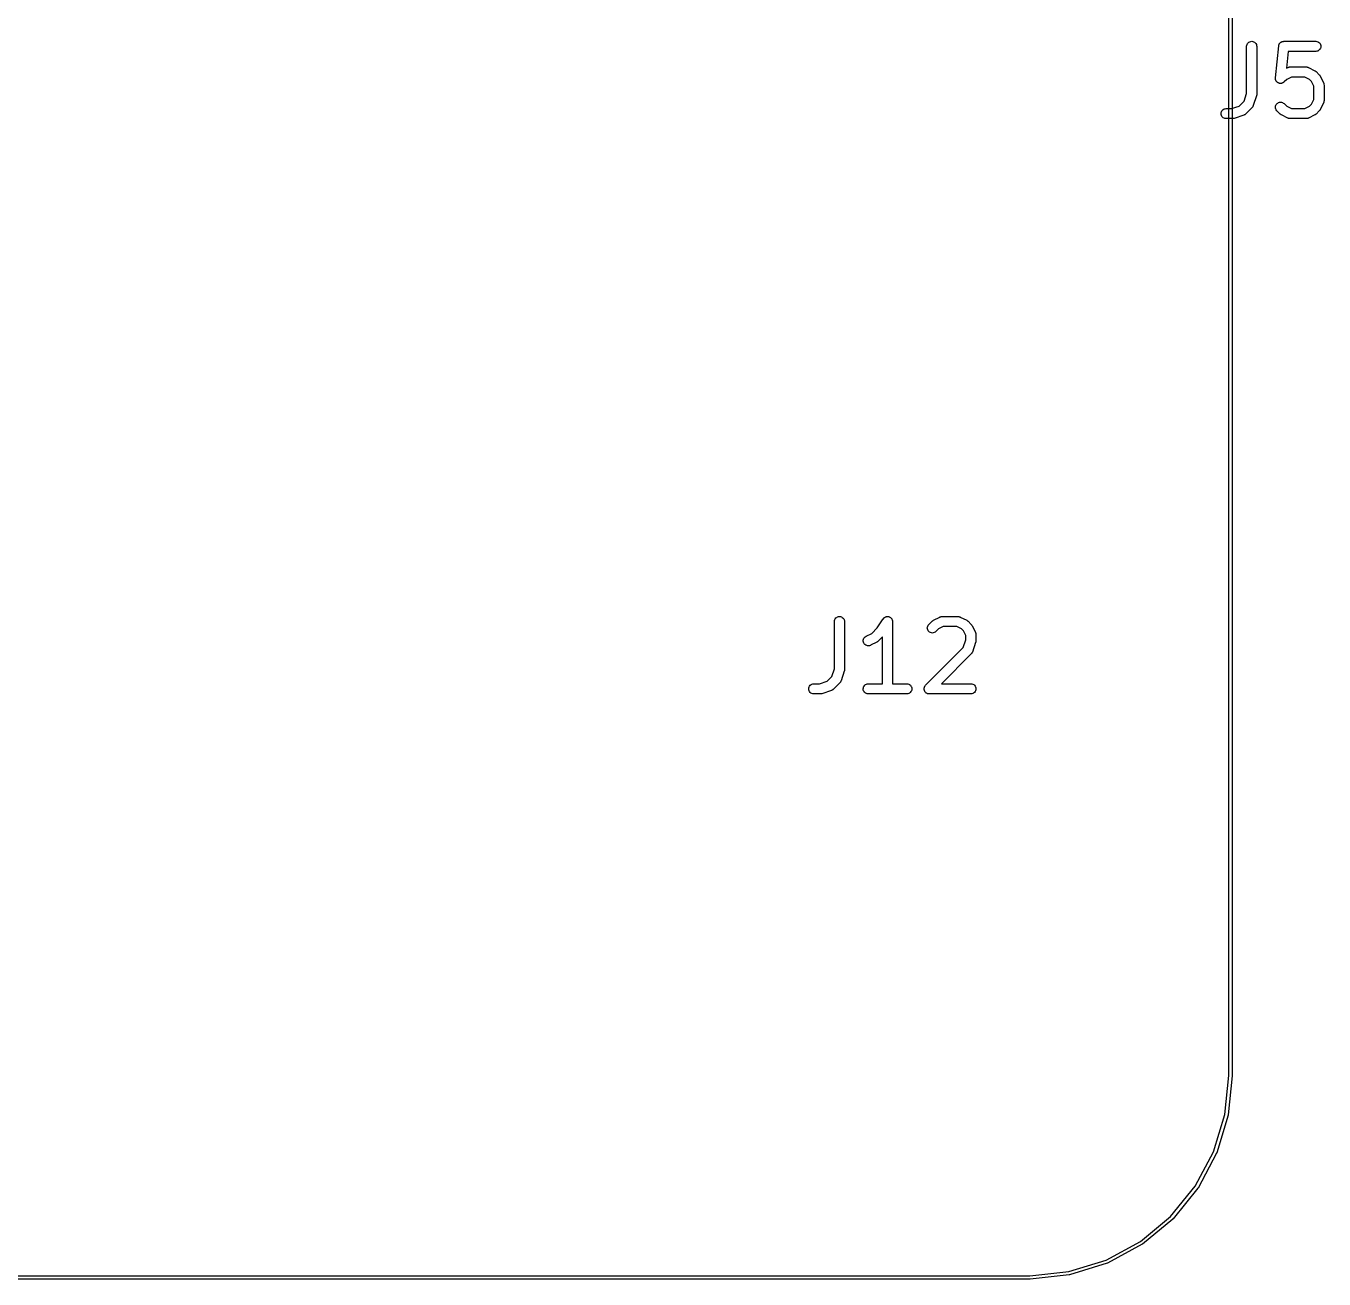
# Model space of a CAD drawing. Extents: x 47 to 252, y -139 to -48.
# Drawn here: x 226.1 to 245.39, y -138.53 to -119.9 of the extents above; entities that cross this region are included whole.
import ezdxf

# ---------------------------------------------------------------- set-up
doc = ezdxf.new("R2010")
doc.units = 0
doc.layers.add('BLACK', color=7, linetype='CONTINUOUS')

msp = doc.modelspace()

# ---------------------------------------------------------------- linework, layer by layer
at = {"layer": 'BLACK', "linetype": 'CONTINUOUS'}
for p, q in [((243.975, -135.499), (243.975, -51.5001)), ((244.025, -51.4988), (244.025, -135.501)), ((244.243, -120.187), (244.248, -120.173)), ((244.248, -120.173), (244.255, -120.16)), ((244.255, -120.16), (244.264, -120.149)), ((244.264, -120.149), (244.276, -120.14)), ((244.276, -120.14), (244.289, -120.133)), ((244.289, -120.133), (244.303, -120.129)), ((244.303, -120.129), (244.317, -120.127)), ((244.317, -120.127), (244.332, -120.129)), ((244.332, -120.129), (244.346, -120.133)), ((244.346, -120.133), (244.359, -120.14)), ((244.359, -120.14), (244.37, -120.15)), ((244.37, -120.15), (244.379, -120.161)), ((244.379, -120.161), (244.386, -120.174)), ((244.386, -120.174), (244.39, -120.188)), ((244.719, -120.187), (244.721, -120.183)), ((244.721, -120.18), (244.723, -120.177)), ((244.721, -120.183), (244.721, -120.18)), ((244.723, -120.177), (244.724, -120.173)), ((244.724, -120.173), (244.726, -120.17)), ((244.726, -120.17), (244.727, -120.166)), ((244.727, -120.166), (244.729, -120.163)), ((244.729, -120.163), (244.731, -120.16)), ((244.731, -120.16), (244.733, -120.157)), ((244.733, -120.157), (244.735, -120.154)), ((244.735, -120.154), (244.738, -120.152)), ((244.738, -120.152), (244.74, -120.149)), ((244.74, -120.149), (244.743, -120.147)), ((244.743, -120.147), (244.746, -120.144)), ((244.746, -120.144), (244.749, -120.142)), ((244.749, -120.142), (244.751, -120.14)), ((244.751, -120.14), (244.755, -120.138)), ((244.755, -120.138), (244.758, -120.136)), ((244.758, -120.136), (244.761, -120.135)), ((244.761, -120.135), (244.764, -120.133)), ((244.764, -120.133), (244.768, -120.132)), ((244.768, -120.132), (244.772, -120.13)), ((244.772, -120.13), (244.775, -120.13)), ((244.775, -120.13), (244.778, -120.129)), ((244.778, -120.129), (244.782, -120.128)), ((244.782, -120.128), (244.786, -120.128)), ((244.786, -120.128), (244.79, -120.128)), ((244.79, -120.128), (244.793, -120.127)), ((244.793, -120.127), (245.269, -120.127)), ((245.269, -120.127), (245.27, -120.127)), ((245.27, -120.127), (245.285, -120.129)), ((245.285, -120.129), (245.299, -120.133)), ((245.299, -120.133), (245.311, -120.14)), ((245.311, -120.14), (245.323, -120.15)), ((245.323, -120.15), (245.332, -120.161)), ((245.332, -120.161), (245.339, -120.174)), ((245.339, -120.174), (245.343, -120.188)), ((244.242, -120.201), (244.243, -120.187)), ((244.242, -120.202), (244.242, -120.201)), ((244.242, -120.904), (244.242, -120.202)), ((244.39, -120.188), (244.392, -120.202)), ((244.392, -120.202), (244.392, -120.917)), ((244.671, -120.671), (244.718, -120.195)), ((244.718, -120.194), (244.719, -120.191)), ((244.718, -120.195), (244.718, -120.194)), ((244.719, -120.191), (244.719, -120.187)), ((244.861, -120.277), (244.836, -120.526)), ((245.269, -120.277), (244.861, -120.277)), ((245.284, -120.276), (245.269, -120.277)), ((245.298, -120.272), (245.284, -120.276)), ((245.311, -120.265), (245.298, -120.272)), ((245.322, -120.256), (245.311, -120.265)), ((245.331, -120.244), (245.322, -120.256)), ((245.338, -120.231), (245.331, -120.244)), ((245.343, -120.217), (245.338, -120.231)), ((245.343, -120.188), (245.344, -120.203)), ((245.344, -120.203), (245.343, -120.217)), ((244.836, -120.526), (244.855, -120.516)), ((244.855, -120.516), (244.858, -120.515)), ((244.855, -120.516), (244.855, -120.516)), ((244.858, -120.515), (244.86, -120.514)), ((244.86, -120.514), (244.864, -120.513)), ((244.864, -120.513), (244.869, -120.511)), ((244.869, -120.511), (244.871, -120.51)), ((244.871, -120.51), (244.874, -120.51)), ((244.874, -120.51), (244.879, -120.509)), ((244.879, -120.509), (244.884, -120.508)), ((244.884, -120.508), (244.886, -120.509)), ((244.886, -120.509), (244.888, -120.508)), ((244.888, -120.508), (245.126, -120.508)), ((245.126, -120.508), (245.127, -120.508)), ((245.127, -120.508), (245.129, -120.509)), ((245.129, -120.509), (245.132, -120.509)), ((245.132, -120.509), (245.137, -120.509)), ((245.137, -120.509), (245.142, -120.51)), ((245.142, -120.51), (245.144, -120.511)), ((245.144, -120.511), (245.146, -120.511)), ((245.146, -120.511), (245.151, -120.513)), ((245.151, -120.513), (245.156, -120.514)), ((245.156, -120.514), (245.158, -120.515)), ((245.158, -120.515), (245.16, -120.516)), ((245.16, -120.516), (245.255, -120.564)), ((245.255, -120.564), (245.256, -120.564)), ((245.256, -120.564), (245.259, -120.567)), ((245.259, -120.567), (245.263, -120.569)), ((245.263, -120.569), (245.266, -120.571)), ((245.266, -120.571), (245.268, -120.572)), ((244.67, -120.678), (244.671, -120.675)), ((244.671, -120.682), (244.67, -120.678)), ((244.671, -120.675), (244.671, -120.671)), ((244.671, -120.686), (244.671, -120.682)), ((244.671, -120.689), (244.671, -120.686)), ((244.672, -120.693), (244.671, -120.689)), ((244.673, -120.696), (244.672, -120.693)), ((244.673, -120.7), (244.673, -120.696)), ((244.675, -120.703), (244.673, -120.7)), ((244.676, -120.707), (244.675, -120.703)), ((244.678, -120.71), (244.676, -120.707)), ((244.679, -120.714), (244.678, -120.71)), ((244.681, -120.717), (244.679, -120.714)), ((244.683, -120.72), (244.681, -120.717)), ((244.685, -120.723), (244.683, -120.72)), ((244.687, -120.726), (244.685, -120.723)), ((244.69, -120.728), (244.687, -120.726)), ((244.692, -120.731), (244.69, -120.728)), ((244.695, -120.734), (244.692, -120.731)), ((244.697, -120.736), (244.695, -120.734)), ((244.7, -120.738), (244.697, -120.736)), ((244.703, -120.741), (244.7, -120.738)), ((244.706, -120.742), (244.703, -120.741)), ((244.709, -120.744), (244.706, -120.742)), ((244.713, -120.746), (244.709, -120.744)), ((244.716, -120.748), (244.713, -120.746)), ((244.719, -120.749), (244.716, -120.748)), ((244.723, -120.75), (244.719, -120.749)), ((244.726, -120.751), (244.723, -120.75)), ((244.73, -120.752), (244.726, -120.751)), ((244.734, -120.752), (244.73, -120.752)), ((244.737, -120.753), (244.734, -120.752)), ((244.741, -120.753), (244.737, -120.753)), ((244.744, -120.754), (244.741, -120.753)), ((244.748, -120.753), (244.744, -120.754)), ((244.752, -120.753), (244.748, -120.753)), ((244.755, -120.753), (244.752, -120.753)), ((244.759, -120.752), (244.755, -120.753)), ((244.763, -120.751), (244.759, -120.752)), ((244.766, -120.751), (244.763, -120.751)), ((244.77, -120.749), (244.766, -120.751)), ((244.773, -120.748), (244.77, -120.749)), ((244.776, -120.746), (244.773, -120.748)), ((244.78, -120.745), (244.776, -120.746)), ((244.783, -120.743), (244.78, -120.745)), ((244.786, -120.741), (244.783, -120.743)), ((244.789, -120.739), (244.786, -120.741)), ((244.792, -120.737), (244.789, -120.739)), ((244.795, -120.735), (244.792, -120.737)), ((244.798, -120.732), (244.795, -120.735)), ((244.837, -120.693), (244.798, -120.732)), ((244.798, -120.732), (244.798, -120.732)), ((244.906, -120.658), (244.837, -120.693)), ((245.108, -120.658), (244.906, -120.658)), ((245.177, -120.693), (245.108, -120.658)), ((245.207, -120.723), (245.177, -120.693)), ((245.242, -120.792), (245.207, -120.723)), ((245.268, -120.572), (245.271, -120.575)), ((245.271, -120.575), (245.274, -120.578)), ((245.274, -120.578), (245.322, -120.626)), ((245.322, -120.626), (245.323, -120.626)), ((245.323, -120.626), (245.325, -120.63)), ((245.325, -120.63), (245.328, -120.633)), ((245.328, -120.633), (245.33, -120.635)), ((245.33, -120.635), (245.332, -120.638)), ((245.332, -120.638), (245.334, -120.641)), ((245.334, -120.641), (245.336, -120.645)), ((245.336, -120.645), (245.384, -120.74)), ((245.384, -120.74), (245.384, -120.741)), ((245.384, -120.741), (245.385, -120.743)), ((245.385, -120.743), (245.386, -120.745)), ((245.386, -120.745), (245.387, -120.75)), ((245.387, -120.75), (245.389, -120.755)), ((245.389, -120.755), (245.39, -120.757)), ((245.39, -120.757), (245.39, -120.759)), ((245.39, -120.759), (245.391, -120.764)), ((245.391, -120.764), (245.392, -120.769)), ((244.203, -121.019), (244.242, -120.904)), ((244.388, -120.94), (244.34, -121.083)), ((244.389, -120.936), (244.388, -120.94)), ((244.39, -120.932), (244.389, -120.936)), ((244.391, -120.926), (244.39, -120.929)), ((244.39, -120.929), (244.39, -120.932)), ((244.392, -120.918), (244.391, -120.922)), ((244.391, -120.922), (244.391, -120.926)), ((244.392, -120.917), (244.392, -120.918)), ((245.242, -120.994), (245.242, -120.792)), ((245.392, -120.769), (245.391, -120.772)), ((245.391, -120.772), (245.392, -120.774)), ((245.392, -120.774), (245.392, -121.012)), ((243.874, -121.16), (243.883, -121.149)), ((243.883, -121.149), (243.894, -121.14)), ((243.894, -121.14), (243.907, -121.133)), ((243.907, -121.133), (243.921, -121.129)), ((243.921, -121.129), (243.936, -121.127)), ((243.936, -121.127), (244.019, -121.127)), ((244.019, -121.127), (244.133, -121.089)), ((244.133, -121.089), (244.203, -121.019)), ((244.322, -121.113), (244.227, -121.208)), ((244.323, -121.111), (244.322, -121.113)), ((244.325, -121.109), (244.323, -121.111)), ((244.328, -121.105), (244.325, -121.109)), ((244.331, -121.101), (244.328, -121.105)), ((244.332, -121.099), (244.331, -121.101)), ((244.334, -121.098), (244.332, -121.099)), ((244.336, -121.093), (244.334, -121.098)), ((244.338, -121.088), (244.336, -121.093)), ((244.339, -121.086), (244.338, -121.088)), ((244.34, -121.084), (244.339, -121.086)), ((244.34, -121.083), (244.34, -121.084)), ((244.67, -121.106), (244.672, -121.092)), ((244.672, -121.121), (244.67, -121.106)), ((244.672, -121.092), (244.676, -121.078)), ((244.676, -121.135), (244.672, -121.121)), ((244.676, -121.078), (244.683, -121.065)), ((244.682, -121.148), (244.676, -121.135)), ((244.691, -121.159), (244.682, -121.148)), ((244.683, -121.065), (244.693, -121.054)), ((244.693, -121.054), (244.704, -121.045)), ((244.704, -121.045), (244.717, -121.038)), ((244.717, -121.038), (244.731, -121.034)), ((244.731, -121.034), (244.745, -121.032)), ((244.745, -121.032), (244.76, -121.034)), ((244.76, -121.034), (244.774, -121.038)), ((244.774, -121.038), (244.787, -121.045)), ((244.787, -121.045), (244.798, -121.054)), ((244.798, -121.054), (244.837, -121.093)), ((244.837, -121.093), (244.906, -121.127)), ((244.906, -121.127), (245.108, -121.127)), ((245.108, -121.127), (245.177, -121.093)), ((245.177, -121.093), (245.207, -121.063)), ((245.207, -121.063), (245.242, -120.994)), ((245.331, -121.149), (245.329, -121.151)), ((245.333, -121.145), (245.331, -121.149)), ((245.336, -121.142), (245.333, -121.145)), ((245.384, -121.045), (245.336, -121.141)), ((245.336, -121.141), (245.336, -121.142)), ((245.385, -121.043), (245.384, -121.045)), ((245.386, -121.041), (245.385, -121.043)), ((245.387, -121.037), (245.386, -121.041)), ((245.389, -121.032), (245.387, -121.037)), ((245.39, -121.027), (245.389, -121.03)), ((245.389, -121.03), (245.389, -121.032)), ((245.391, -121.022), (245.39, -121.027)), ((245.392, -121.013), (245.391, -121.015)), ((245.391, -121.015), (245.391, -121.017)), ((245.391, -121.017), (245.391, -121.022)), ((245.392, -121.012), (245.392, -121.013)), ((243.861, -121.202), (243.862, -121.187)), ((243.862, -121.216), (243.861, -121.202)), ((243.862, -121.187), (243.867, -121.173)), ((243.866, -121.23), (243.862, -121.216)), ((243.873, -121.243), (243.866, -121.23)), ((243.867, -121.173), (243.874, -121.16)), ((243.882, -121.255), (243.873, -121.243)), ((243.893, -121.264), (243.882, -121.255)), ((243.906, -121.271), (243.893, -121.264)), ((243.92, -121.276), (243.906, -121.271)), ((243.935, -121.277), (243.92, -121.276)), ((243.936, -121.277), (243.935, -121.277)), ((244.031, -121.277), (243.936, -121.277)), ((244.035, -121.277), (244.031, -121.277)), ((244.039, -121.277), (244.035, -121.277)), ((244.042, -121.276), (244.039, -121.277)), ((244.046, -121.276), (244.042, -121.276)), ((244.05, -121.275), (244.046, -121.276)), ((244.054, -121.274), (244.05, -121.275)), ((244.055, -121.274), (244.054, -121.274)), ((244.198, -121.226), (244.055, -121.274)), ((244.2, -121.225), (244.198, -121.226)), ((244.202, -121.224), (244.2, -121.225)), ((244.206, -121.222), (244.202, -121.224)), ((244.211, -121.22), (244.206, -121.222)), ((244.213, -121.219), (244.211, -121.22)), ((244.215, -121.218), (244.213, -121.219)), ((244.219, -121.214), (244.215, -121.218)), ((244.223, -121.212), (244.219, -121.214)), ((244.224, -121.21), (244.223, -121.212)), ((244.226, -121.209), (244.224, -121.21)), ((244.227, -121.208), (244.226, -121.209)), ((244.692, -121.16), (244.691, -121.159)), ((244.74, -121.208), (244.692, -121.16)), ((244.743, -121.21), (244.74, -121.208)), ((244.746, -121.213), (244.743, -121.21)), ((244.749, -121.215), (244.746, -121.213)), ((244.751, -121.217), (244.749, -121.215)), ((244.755, -121.219), (244.751, -121.217)), ((244.758, -121.221), (244.755, -121.219)), ((244.759, -121.222), (244.758, -121.221)), ((244.855, -121.269), (244.759, -121.222)), ((244.857, -121.27), (244.855, -121.269)), ((244.859, -121.271), (244.857, -121.27)), ((244.863, -121.273), (244.859, -121.271)), ((244.868, -121.275), (244.863, -121.273)), ((244.87, -121.275), (244.868, -121.275)), ((244.873, -121.276), (244.87, -121.275)), ((244.878, -121.276), (244.873, -121.276)), ((244.883, -121.277), (244.878, -121.276)), ((244.885, -121.277), (244.883, -121.277)), ((244.887, -121.277), (244.885, -121.277)), ((244.888, -121.277), (244.887, -121.277)), ((245.126, -121.277), (244.888, -121.277)), ((245.128, -121.277), (245.126, -121.277)), ((245.131, -121.277), (245.128, -121.277)), ((245.136, -121.276), (245.131, -121.277)), ((245.141, -121.276), (245.136, -121.276)), ((245.143, -121.275), (245.141, -121.276)), ((245.145, -121.275), (245.143, -121.275)), ((245.15, -121.273), (245.145, -121.275)), ((245.155, -121.272), (245.15, -121.273)), ((245.157, -121.271), (245.155, -121.272)), ((245.159, -121.27), (245.157, -121.271)), ((245.16, -121.269), (245.159, -121.27)), ((245.255, -121.222), (245.16, -121.269)), ((245.259, -121.22), (245.255, -121.222)), ((245.262, -121.218), (245.259, -121.22)), ((245.265, -121.216), (245.262, -121.218)), ((245.267, -121.214), (245.265, -121.216)), ((245.27, -121.211), (245.267, -121.214)), ((245.274, -121.209), (245.27, -121.211)), ((245.322, -121.16), (245.274, -121.208)), ((245.274, -121.208), (245.274, -121.209)), ((245.325, -121.157), (245.322, -121.16)), ((245.328, -121.154), (245.325, -121.157)), ((245.329, -121.151), (245.328, -121.154)), ((238.115, -128.751), (238.117, -128.737)), ((238.115, -128.752), (238.115, -128.751)), ((238.115, -129.454), (238.115, -128.752)), ((238.117, -128.737), (238.122, -128.723)), ((238.122, -128.723), (238.129, -128.71)), ((238.129, -128.71), (238.138, -128.699)), ((238.138, -128.699), (238.149, -128.69)), ((238.149, -128.69), (238.162, -128.683)), ((238.162, -128.683), (238.176, -128.679)), ((238.176, -128.679), (238.191, -128.677)), ((238.191, -128.677), (238.206, -128.679)), ((238.206, -128.679), (238.22, -128.683)), ((238.22, -128.683), (238.232, -128.69)), ((238.232, -128.69), (238.244, -128.7)), ((238.244, -128.7), (238.253, -128.711)), ((238.253, -128.711), (238.26, -128.724)), ((238.26, -128.724), (238.264, -128.738)), ((238.264, -128.738), (238.265, -128.752)), ((238.265, -128.752), (238.265, -129.467)), ((238.67, -128.929), (238.751, -128.847)), ((238.751, -128.847), (238.842, -128.711)), ((238.842, -128.711), (238.843, -128.71)), ((238.843, -128.71), (238.848, -128.704)), ((238.843, -128.71), (238.843, -128.71)), ((238.843, -128.71), (238.843, -128.71)), ((238.843, -128.71), (238.843, -128.71)), ((238.848, -128.704), (238.852, -128.699)), ((238.852, -128.699), (238.858, -128.694)), ((238.852, -128.699), (238.852, -128.699)), ((238.852, -128.699), (238.852, -128.699)), ((238.858, -128.694), (238.864, -128.69)), ((238.864, -128.69), (238.871, -128.686)), ((238.864, -128.69), (238.864, -128.69)), ((238.864, -128.69), (238.864, -128.69)), ((238.871, -128.686), (238.877, -128.683)), ((238.877, -128.683), (238.884, -128.681)), ((238.877, -128.683), (238.877, -128.683)), ((238.877, -128.683), (238.877, -128.683)), ((238.884, -128.681), (238.891, -128.679)), ((238.891, -128.679), (238.898, -128.678)), ((238.891, -128.679), (238.891, -128.679)), ((238.891, -128.679), (238.891, -128.679)), ((238.898, -128.678), (238.905, -128.677)), ((238.905, -128.677), (238.905, -128.677)), ((238.905, -128.677), (238.913, -128.678)), ((238.905, -128.677), (238.905, -128.677)), ((238.913, -128.678), (238.92, -128.679)), ((238.92, -128.679), (238.92, -128.679)), ((238.92, -128.679), (238.92, -128.679)), ((238.92, -128.679), (238.927, -128.681)), ((238.927, -128.681), (238.934, -128.683)), ((238.934, -128.683), (238.934, -128.683)), ((238.934, -128.683), (238.934, -128.683)), ((238.934, -128.683), (238.94, -128.687)), ((238.94, -128.687), (238.947, -128.69)), ((238.947, -128.69), (238.947, -128.69)), ((238.947, -128.69), (238.947, -128.69)), ((238.947, -128.69), (238.952, -128.695)), ((238.952, -128.695), (238.958, -128.7)), ((238.958, -128.7), (238.958, -128.7)), ((238.958, -128.7), (238.958, -128.7)), ((238.958, -128.7), (238.963, -128.706)), ((238.963, -128.706), (238.967, -128.711)), ((238.967, -128.711), (238.967, -128.711)), ((238.967, -128.711), (238.967, -128.711)), ((238.967, -128.711), (238.971, -128.718)), ((238.971, -128.718), (238.974, -128.724)), ((238.974, -128.724), (238.974, -128.724)), ((238.974, -128.724), (238.974, -128.724)), ((238.974, -128.724), (238.976, -128.731)), ((238.976, -128.731), (238.978, -128.738)), ((238.978, -128.738), (238.978, -128.738)), ((238.978, -128.738), (238.978, -128.738)), ((238.978, -128.738), (238.979, -128.745)), ((238.979, -128.745), (238.98, -128.752)), ((238.98, -128.752), (238.98, -129.677)), ((239.496, -128.847), (239.498, -128.833)), ((239.498, -128.862), (239.496, -128.847)), ((239.498, -128.833), (239.502, -128.819)), ((239.502, -128.876), (239.498, -128.862)), ((239.502, -128.819), (239.509, -128.806)), ((239.509, -128.806), (239.518, -128.795)), ((239.518, -128.795), (239.566, -128.747)), ((239.566, -128.747), (239.567, -128.746)), ((239.567, -128.746), (239.57, -128.744)), ((239.57, -128.744), (239.573, -128.741)), ((239.573, -128.741), (239.576, -128.739)), ((239.576, -128.739), (239.578, -128.737)), ((239.578, -128.737), (239.582, -128.735)), ((239.582, -128.735), (239.586, -128.733)), ((239.586, -128.733), (239.681, -128.685)), ((239.663, -128.862), (239.624, -128.901)), ((239.732, -128.827), (239.663, -128.862)), ((239.681, -128.685), (239.682, -128.685)), ((239.682, -128.685), (239.684, -128.684)), ((239.684, -128.684), (239.686, -128.683)), ((239.686, -128.683), (239.691, -128.682)), ((239.691, -128.682), (239.695, -128.68)), ((239.695, -128.68), (239.698, -128.679)), ((239.698, -128.679), (239.7, -128.679)), ((239.7, -128.679), (239.705, -128.678)), ((239.705, -128.678), (239.71, -128.678)), ((239.71, -128.678), (239.712, -128.678)), ((239.712, -128.678), (239.714, -128.677)), ((239.714, -128.677), (239.952, -128.677)), ((239.935, -128.827), (239.732, -128.827)), ((240.003, -128.862), (239.935, -128.827)), ((239.952, -128.677), (239.953, -128.677)), ((239.953, -128.677), (239.956, -128.678)), ((239.956, -128.678), (239.958, -128.678)), ((239.958, -128.678), (239.963, -128.678)), ((239.963, -128.678), (239.968, -128.679)), ((239.968, -128.679), (239.97, -128.68)), ((239.97, -128.68), (239.972, -128.68)), ((239.972, -128.68), (239.977, -128.682)), ((239.977, -128.682), (239.982, -128.683)), ((239.982, -128.683), (239.984, -128.685)), ((239.984, -128.685), (239.986, -128.685)), ((239.986, -128.685), (240.081, -128.733)), ((240.034, -128.892), (240.003, -128.862)), ((240.081, -128.733), (240.082, -128.733)), ((240.082, -128.733), (240.086, -128.736)), ((240.086, -128.736), (240.089, -128.738)), ((240.089, -128.738), (240.092, -128.74)), ((240.092, -128.74), (240.094, -128.741)), ((240.094, -128.741), (240.097, -128.744)), ((240.097, -128.744), (240.101, -128.747)), ((240.101, -128.747), (240.148, -128.795)), ((240.148, -128.795), (240.149, -128.795)), ((240.149, -128.795), (240.152, -128.799)), ((240.152, -128.799), (240.155, -128.802)), ((240.155, -128.802), (240.156, -128.804)), ((240.156, -128.804), (240.158, -128.807)), ((240.158, -128.807), (240.16, -128.811)), ((240.16, -128.811), (240.162, -128.814)), ((240.162, -128.814), (240.21, -128.909)), ((238.544, -129.043), (238.545, -129.028)), ((238.547, -129.057), (238.544, -129.043)), ((238.545, -129.028), (238.548, -129.014)), ((238.552, -129.071), (238.547, -129.057)), ((238.548, -129.014), (238.554, -129.001)), ((238.554, -129.001), (238.562, -128.989)), ((238.562, -128.989), (238.573, -128.979)), ((238.573, -128.979), (238.586, -128.971)), ((238.586, -128.971), (238.67, -128.929)), ((238.748, -129.058), (238.653, -129.105)), ((238.751, -129.055), (238.748, -129.058)), ((238.755, -129.053), (238.751, -129.055)), ((238.758, -129.051), (238.755, -129.053)), ((238.76, -129.05), (238.758, -129.051)), ((238.763, -129.047), (238.76, -129.05)), ((238.767, -129.044), (238.763, -129.047)), ((238.83, -128.981), (238.767, -129.044)), ((238.767, -129.044), (238.767, -129.044)), ((238.83, -129.677), (238.83, -128.981)), ((239.509, -128.889), (239.502, -128.876)), ((239.518, -128.9), (239.509, -128.889)), ((239.529, -128.91), (239.518, -128.9)), ((239.542, -128.917), (239.529, -128.91)), ((239.556, -128.921), (239.542, -128.917)), ((239.571, -128.923), (239.556, -128.921)), ((239.585, -128.921), (239.571, -128.923)), ((239.599, -128.917), (239.585, -128.921)), ((239.612, -128.911), (239.599, -128.917)), ((239.624, -128.901), (239.612, -128.911)), ((239.624, -128.901), (239.624, -128.901)), ((240.03, -129.14), (240.068, -129.026)), ((240.068, -128.961), (240.034, -128.892)), ((240.068, -129.026), (240.068, -128.961)), ((240.21, -128.909), (240.21, -128.91)), ((240.21, -128.91), (240.211, -128.912)), ((240.211, -128.912), (240.212, -128.914)), ((240.212, -128.914), (240.214, -128.919)), ((240.214, -128.919), (240.215, -128.924)), ((240.215, -129.058), (240.214, -129.062)), ((240.215, -128.924), (240.216, -128.926)), ((240.216, -129.054), (240.215, -129.058)), ((240.216, -128.926), (240.216, -128.928)), ((240.216, -128.928), (240.217, -128.933)), ((240.217, -129.051), (240.216, -129.054)), ((240.217, -128.933), (240.218, -128.938)), ((240.218, -129.039), (240.217, -129.043)), ((240.217, -129.043), (240.217, -129.048)), ((240.217, -129.048), (240.217, -129.051)), ((240.218, -128.938), (240.218, -128.941)), ((240.218, -128.941), (240.218, -128.943)), ((240.218, -128.943), (240.218, -129.038)), ((240.218, -129.038), (240.218, -129.039)), ((238.559, -129.084), (238.552, -129.071)), ((238.569, -129.094), (238.559, -129.084)), ((238.581, -129.103), (238.569, -129.094)), ((238.595, -129.109), (238.581, -129.103)), ((238.609, -129.112), (238.595, -129.109)), ((238.623, -129.113), (238.609, -129.112)), ((238.638, -129.111), (238.623, -129.113)), ((238.652, -129.106), (238.638, -129.111)), ((238.653, -129.105), (238.652, -129.106)), ((239.471, -129.699), (240.03, -129.14)), ((240.148, -129.234), (239.705, -129.677)), ((240.15, -129.232), (240.148, -129.234)), ((240.151, -129.231), (240.15, -129.232)), ((240.154, -129.227), (240.151, -129.231)), ((240.158, -129.223), (240.154, -129.227)), ((240.159, -129.221), (240.158, -129.223)), ((240.16, -129.219), (240.159, -129.221)), ((240.162, -129.214), (240.16, -129.219)), ((240.164, -129.21), (240.162, -129.214)), ((240.165, -129.208), (240.164, -129.21)), ((240.166, -129.206), (240.165, -129.208)), ((240.214, -129.062), (240.166, -129.205)), ((240.166, -129.205), (240.166, -129.206)), ((238.007, -129.639), (238.077, -129.569)), ((238.077, -129.569), (238.115, -129.454)), ((238.212, -129.638), (238.21, -129.643)), ((238.213, -129.636), (238.212, -129.638)), ((238.214, -129.634), (238.213, -129.636)), ((238.262, -129.49), (238.214, -129.633)), ((238.214, -129.633), (238.214, -129.634)), ((238.263, -129.486), (238.262, -129.49)), ((238.264, -129.482), (238.263, -129.486)), ((238.265, -129.476), (238.264, -129.479)), ((238.264, -129.479), (238.264, -129.482)), ((238.265, -129.467), (238.265, -129.468)), ((238.265, -129.468), (238.265, -129.472)), ((238.265, -129.472), (238.265, -129.476)), ((237.735, -129.752), (237.736, -129.737)), ((237.736, -129.766), (237.735, -129.752)), ((237.736, -129.737), (237.74, -129.723)), ((237.74, -129.78), (237.736, -129.766)), ((237.74, -129.723), (237.747, -129.71)), ((237.747, -129.793), (237.74, -129.78)), ((237.747, -129.71), (237.757, -129.699)), ((237.756, -129.805), (237.747, -129.793)), ((237.767, -129.814), (237.756, -129.805)), ((237.757, -129.699), (237.768, -129.69)), ((237.78, -129.821), (237.767, -129.814)), ((237.768, -129.69), (237.781, -129.683)), ((237.794, -129.826), (237.78, -129.821)), ((237.781, -129.683), (237.795, -129.679)), ((237.808, -129.827), (237.794, -129.826)), ((237.795, -129.679), (237.81, -129.677)), ((237.81, -129.827), (237.808, -129.827)), ((237.81, -129.677), (237.893, -129.677)), ((237.905, -129.827), (237.81, -129.827)), ((237.893, -129.677), (238.007, -129.639)), ((237.909, -129.827), (237.905, -129.827)), ((237.913, -129.827), (237.909, -129.827)), ((237.916, -129.826), (237.913, -129.827)), ((237.919, -129.826), (237.916, -129.826)), ((237.923, -129.825), (237.919, -129.826)), ((237.927, -129.824), (237.923, -129.825)), ((237.928, -129.824), (237.927, -129.824)), ((238.071, -129.776), (237.928, -129.824)), ((238.073, -129.775), (238.071, -129.776)), ((238.075, -129.774), (238.073, -129.775)), ((238.08, -129.772), (238.075, -129.774)), ((238.085, -129.77), (238.08, -129.772)), ((238.087, -129.769), (238.085, -129.77)), ((238.088, -129.768), (238.087, -129.769)), ((238.092, -129.764), (238.088, -129.768)), ((238.097, -129.762), (238.092, -129.764)), ((238.098, -129.76), (238.097, -129.762)), ((238.1, -129.759), (238.098, -129.76)), ((238.101, -129.758), (238.1, -129.759)), ((238.196, -129.663), (238.101, -129.758)), ((238.197, -129.661), (238.196, -129.663)), ((238.199, -129.659), (238.197, -129.661)), ((238.202, -129.655), (238.199, -129.659)), ((238.205, -129.651), (238.202, -129.655)), ((238.206, -129.649), (238.205, -129.651)), ((238.208, -129.648), (238.206, -129.649)), ((238.21, -129.643), (238.208, -129.648)), ((238.544, -129.752), (238.546, -129.737)), ((238.545, -129.766), (238.544, -129.752)), ((238.55, -129.78), (238.545, -129.766)), ((238.546, -129.737), (238.55, -129.723)), ((238.55, -129.723), (238.557, -129.71)), ((238.556, -129.793), (238.55, -129.78)), ((238.565, -129.805), (238.556, -129.793)), ((238.557, -129.71), (238.566, -129.699)), ((238.577, -129.814), (238.565, -129.805)), ((238.566, -129.699), (238.578, -129.69)), ((238.59, -129.821), (238.577, -129.814)), ((238.578, -129.69), (238.59, -129.683)), ((238.59, -129.683), (238.604, -129.679)), ((238.603, -129.826), (238.59, -129.821)), ((238.618, -129.827), (238.603, -129.826)), ((238.604, -129.679), (238.619, -129.677)), ((238.619, -129.827), (238.618, -129.827)), ((238.619, -129.677), (238.83, -129.677)), ((239.19, -129.827), (238.619, -129.827)), ((238.98, -129.677), (239.19, -129.677)), ((239.19, -129.677), (239.192, -129.677)), ((239.205, -129.826), (239.19, -129.827)), ((239.192, -129.677), (239.206, -129.679)), ((239.219, -129.822), (239.205, -129.826)), ((239.206, -129.679), (239.22, -129.683)), ((239.232, -129.815), (239.219, -129.822)), ((239.22, -129.683), (239.233, -129.69)), ((239.243, -129.806), (239.232, -129.815)), ((239.233, -129.69), (239.244, -129.7)), ((239.253, -129.794), (239.243, -129.806)), ((239.244, -129.7), (239.253, -129.711)), ((239.253, -129.711), (239.26, -129.724)), ((239.26, -129.781), (239.253, -129.794)), ((239.26, -129.724), (239.264, -129.738)), ((239.264, -129.767), (239.26, -129.781)), ((239.264, -129.738), (239.265, -129.753)), ((239.265, -129.753), (239.264, -129.767)), ((239.449, -129.752), (239.45, -129.745)), ((239.449, -129.759), (239.449, -129.752)), ((239.449, -129.752), (239.449, -129.752)), ((239.449, -129.752), (239.449, -129.752)), ((239.45, -129.766), (239.449, -129.759)), ((239.45, -129.737), (239.452, -129.73)), ((239.45, -129.738), (239.45, -129.737)), ((239.45, -129.737), (239.45, -129.737)), ((239.45, -129.745), (239.45, -129.738)), ((239.45, -129.767), (239.45, -129.766)), ((239.452, -129.774), (239.45, -129.767)), ((239.45, -129.767), (239.45, -129.767)), ((239.452, -129.73), (239.455, -129.724)), ((239.454, -129.78), (239.452, -129.774)), ((239.454, -129.781), (239.454, -129.78)), ((239.458, -129.787), (239.454, -129.781)), ((239.454, -129.781), (239.454, -129.781)), ((239.455, -129.723), (239.458, -129.717)), ((239.455, -129.724), (239.455, -129.723)), ((239.455, -129.723), (239.455, -129.723)), ((239.458, -129.717), (239.461, -129.711)), ((239.461, -129.793), (239.458, -129.787)), ((239.461, -129.711), (239.462, -129.711)), ((239.461, -129.794), (239.461, -129.793)), ((239.466, -129.799), (239.461, -129.794)), ((239.461, -129.794), (239.461, -129.794)), ((239.462, -129.71), (239.466, -129.705)), ((239.462, -129.711), (239.462, -129.71)), ((239.466, -129.705), (239.471, -129.699)), ((239.47, -129.805), (239.466, -129.799)), ((239.476, -129.81), (239.47, -129.805)), ((239.47, -129.805), (239.47, -129.805)), ((239.47, -129.805), (239.47, -129.805)), ((239.481, -129.814), (239.476, -129.81)), ((239.482, -129.814), (239.481, -129.814)), ((239.488, -129.818), (239.482, -129.814)), ((239.482, -129.814), (239.482, -129.814)), ((239.494, -129.821), (239.488, -129.818)), ((239.495, -129.821), (239.494, -129.821)), ((239.494, -129.821), (239.494, -129.821)), ((239.501, -129.824), (239.495, -129.821)), ((239.508, -129.826), (239.501, -129.824)), ((239.516, -129.827), (239.508, -129.826)), ((239.508, -129.826), (239.508, -129.826)), ((239.508, -129.826), (239.508, -129.826)), ((239.523, -129.827), (239.516, -129.827)), ((239.524, -129.827), (239.523, -129.827)), ((239.523, -129.827), (239.523, -129.827)), ((239.523, -129.827), (239.523, -129.827)), ((239.523, -129.827), (239.523, -129.827)), ((240.143, -129.827), (239.524, -129.827)), ((239.705, -129.677), (240.143, -129.677)), ((240.143, -129.677), (240.144, -129.677)), ((240.157, -129.826), (240.143, -129.827)), ((240.144, -129.677), (240.158, -129.679)), ((240.171, -129.822), (240.157, -129.826)), ((240.158, -129.679), (240.172, -129.683)), ((240.184, -129.815), (240.171, -129.822)), ((240.172, -129.683), (240.185, -129.69)), ((240.196, -129.806), (240.184, -129.815)), ((240.185, -129.69), (240.196, -129.7)), ((240.196, -129.7), (240.206, -129.711)), ((240.205, -129.794), (240.196, -129.806)), ((240.212, -129.781), (240.205, -129.794)), ((240.206, -129.711), (240.212, -129.724)), ((240.212, -129.724), (240.217, -129.738)), ((240.216, -129.767), (240.212, -129.781)), ((240.218, -129.753), (240.216, -129.767)), ((240.217, -129.738), (240.218, -129.753)), ((243.918, -136.078), (243.975, -135.499)), ((244.025, -135.502), (243.968, -136.085)), ((244.025, -135.501), (244.025, -135.502)), ((244.025, -135.502), (244.025, -135.502)), ((243.75, -136.634), (243.918, -136.078)), ((243.967, -136.09), (243.798, -136.65)), ((243.968, -136.085), (243.967, -136.088)), ((243.967, -136.088), (243.967, -136.09)), ((243.968, -136.085), (243.968, -136.085)), ((243.478, -137.146), (243.75, -136.634)), ((243.796, -136.655), (243.521, -137.172)), ((243.797, -136.653), (243.796, -136.655)), ((243.798, -136.65), (243.797, -136.651)), ((243.797, -136.651), (243.797, -136.653)), ((243.111, -137.596), (243.478, -137.146)), ((243.518, -137.176), (243.148, -137.63)), ((243.519, -137.174), (243.518, -137.176)), ((243.521, -137.172), (243.519, -137.174)), ((243.521, -137.172), (243.521, -137.172)), ((242.664, -137.966), (243.111, -137.596)), ((243.145, -137.633), (242.694, -138.006)), ((243.146, -137.632), (243.145, -137.633)), ((243.148, -137.63), (243.146, -137.632)), ((243.148, -137.63), (243.148, -137.63)), ((242.153, -138.242), (242.664, -137.966)), ((242.689, -138.009), (242.174, -138.288)), ((242.691, -138.008), (242.689, -138.009)), ((242.693, -138.007), (242.691, -138.008)), ((242.694, -138.006), (242.693, -138.007)), ((241.598, -138.414), (242.153, -138.242)), ((242.17, -138.289), (241.611, -138.463)), ((242.172, -138.289), (242.17, -138.289)), ((242.174, -138.288), (242.172, -138.289)), ((242.174, -138.288), (242.174, -138.288)), ((50.0012, -138.475), (241, -138.475)), ((241, -138.475), (241.02, -138.475)), ((241.02, -138.475), (241.598, -138.414)), ((241.606, -138.464), (241.024, -138.525)), ((241.608, -138.463), (241.606, -138.464)), ((241.61, -138.463), (241.608, -138.463)), ((241.611, -138.463), (241.61, -138.463)), ((241.001, -138.525), (49.9988, -138.525)), ((241.021, -138.525), (241.001, -138.525)), ((241.001, -138.525), (241.001, -138.525)), ((241.022, -138.525), (241.021, -138.525)), ((241.023, -138.525), (241.022, -138.525)), ((241.024, -138.525), (241.023, -138.525))]:
    msp.add_line(p, q, dxfattribs=at)

doc.saveas('drawing.dxf')
